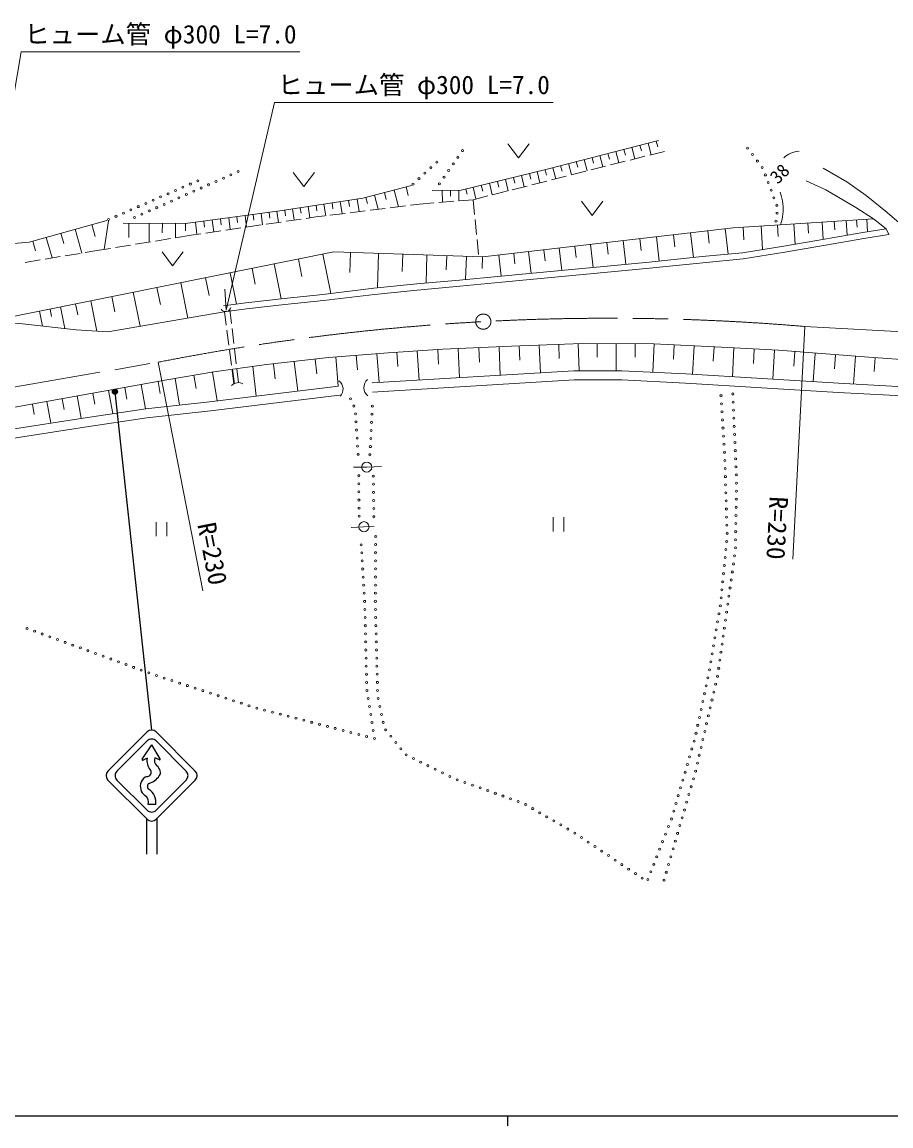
# Model space of a CAD drawing. Units: millimetres, scale not verified. Extents: x 40000 to 680000, y 20000 to 380000.
# Drawn here: x 220096 to 305842, y 204000 to 312946 of the extents above; entities that cross this region are included whole.
import ezdxf
from ezdxf.enums import TextEntityAlignment as Align

# ---------------------------------------------------------------- set-up
doc = ezdxf.new("R2010")
doc.units = ezdxf.units.MM
doc.header["$LTSCALE"] = 1000
doc.header["$PDMODE"] = 32
doc.header["$PDSIZE"] = 500
doc.linetypes.add('CHAIN', pattern=[18.5, 12, -1.5, 3.5, -1.5])
for name, color, linetype, lineweight in [('M-BMK', 2, 'CHAIN', 13), ('M-STR-HTXT', 7, 'Continuous', 13), ('M-STR-STRC', 7, 'Continuous', 25), ('M-TTL-BAND', 7, 'Continuous', 25), ('M-WORK', 1, 'Continuous', 13)]:
    doc.layers.add(name, color=color, linetype=linetype, lineweight=lineweight)
doc.styles.add('ＭＳ ゴシック', font='')
doc.styles.get('ＭＳ ゴシック').set_extended_font_data('MS Gothic')

msp = doc.modelspace()

# ---------------------------------------------------------------- linework, layer by layer
at = {"layer": 'M-BMK'}
for p, q in [((297337, 282903), (469934, 273256)), ((197722, 273194), (233534, 279376))]:
    msp.add_line(p, q, dxfattribs=at)
msp.add_circle((265612, 283383), 750, dxfattribs=at)
msp.add_arc((278009, 53717), 230000, 85.1794, 101.14951, dxfattribs=at)
at = {"layer": 'M-STR-HTXT'}
for p, q in [((240236, 284502), (240104, 286586)), ((297337, 282903), (296155, 259934)), ((233534, 279376), (237939, 256802))]:
    msp.add_line(p, q, dxfattribs=at)
for points in [[(214841, 279628), (220000, 310000), (247500, 310000)], [(240236, 284502), (245000, 305000), (272500, 305000)]]:
    msp.add_lwpolyline(points, dxfattribs=at)
at = {"layer": 'M-STR-STRC'}
for p, q in [((229266, 276463), (232879, 243074)), ((232433, 242889), (228569, 239025)), ((229460, 239025), (232433, 241998)), ((233324, 242889), (237189, 239025)), ((233324, 241998), (236298, 239025)), ((231958, 240192), (232886, 241614)), ((233732, 240223), (232886, 241614)), ((232429, 240284), (232034, 240104)), ((233658, 240136), (233193, 240318)), ((228569, 238134), (232433, 234269)), ((229460, 238134), (232433, 235160)), ((237189, 238134), (233324, 234269)), ((233324, 235160), (236298, 238134)), ((233284, 235709), (232546, 235709)), ((232379, 234314), (232379, 230814)), ((233379, 234314), (233379, 230814))]:
    msp.add_line(p, q, dxfattribs=at)
for radius in [250, 200, 150, 100, 50, 20]:
    msp.add_circle((229266, 276463), radius, dxfattribs=at)
for centre, radius, start, end in [((232879, 242444), 630, 45, 135), ((232879, 241553), 630, 44.99985, 135), ((232009, 240159), 60.4, 146.88866, 294.44395), ((233855, 240076), 1441, 171.70895, 219.51978), ((233855, 240076), 705, 159.86227, 230.3558), ((233680, 240192), 60.4, 248.55061, 31.3287), ((229014, 238579), 630, 135, 225), ((229905, 238579), 630, 135, 225.00005), ((232433, 238902), 403, 290.4194, 39.51978), ((232732, 238720), 1056, 18.08807, 50.3558), ((233257, 238892), 503, 319.43221, 18.08807), ((235853, 238579), 630, 315.00011, 44.99984), ((236744, 238579), 630, 315, 45), ((232915, 237521), 1154, 158.3706, 231.84721), ((232678, 237615), 899, 105.15216, 158.3706), ((232053, 239922), 1491, 285.15216, 290.4194), ((232915, 237521), 456, 158.3706, 209.19451), ((232678, 237615), 201, 105.15216, 158.3706), ((232130, 239533), 1793, 286.02048, 327.29379), ((231776, 235934), 802, 343.68669, 57.95038), ((232692, 237397), 201, 209.19451, 237.95036), ((231776, 235934), 1524, 351.50616, 57.95038), ((232879, 235606), 630, 225.00005, 315.00011), ((232879, 234715), 630, 225, 315)]:
    msp.add_arc(centre, radius, start, end, dxfattribs=at)
msp.add_point((229266, 276463), dxfattribs=at)
at = {"layer": 'M-TTL-BAND'}
for p, q in [((40000, 205000), (579000, 205000)), ((268000, 205000), (268000, 204000))]:
    msp.add_line(p, q, dxfattribs=at)
at = {"layer": 'M-WORK'}
for p, q in [((268029, 300935), (269079, 299535)), ((269079, 299535), (270129, 300935)), ((271906, 298427), (282896, 301264)), ((281077, 300795), (281224, 300225)), ((281875, 301001), (282172, 299852)), ((282679, 301208), (282828, 300634)), ((277123, 299774), (277413, 298651)), ((277909, 299977), (278054, 299415)), ((278695, 300180), (278987, 299048)), ((279487, 300384), (279633, 299818)), ((280109, 299331), (281564, 299698)), ((280279, 300589), (280573, 299448)), ((282049, 299821), (283500, 300187)), ((272480, 298575), (272764, 297478)), ((273248, 298773), (273390, 298225)), ((274016, 298972), (274302, 297866)), ((274790, 299171), (274933, 298619)), ((275564, 299371), (275851, 298257)), ((276231, 298353), (277685, 298720)), ((276344, 299573), (276487, 299016)), ((278170, 298842), (279625, 299209)), ((299171, 298543), (301489, 297185)), ((246855, 298102), (247905, 296702)), ((247905, 296702), (248955, 298102)), ((263435, 296349), (271906, 298427)), ((268591, 297614), (268729, 297052)), ((269378, 297807), (269651, 296693)), ((270158, 297998), (270294, 297441)), ((270937, 298189), (271208, 297086)), ((271710, 298379), (271845, 297827)), ((272352, 297374), (273807, 297741)), ((274292, 297864), (275746, 298231)), ((253737, 295570), (258527, 296813)), ((256829, 296372), (257258, 294717)), ((257987, 296673), (258202, 295846)), ((260557, 296309), (263435, 296349)), ((262370, 296334), (262378, 295754)), ((263183, 296345), (263197, 295299)), ((263901, 296463), (264026, 295955)), ((264612, 296638), (264893, 295492)), ((265414, 296834), (265554, 296262)), ((266216, 297031), (266494, 295896)), ((267010, 297226), (267149, 296659)), ((267804, 297421), (268080, 296296)), ((268474, 296396), (269928, 296763)), ((270413, 296885), (271868, 297252)), ((297463, 297292), (299407, 296386)), ((299407, 296386), (302365, 294654)), ((301489, 297185), (303407, 295826)), ((245525, 294311), (253737, 295570)), ((252322, 295353), (252414, 294756)), ((253158, 295481), (253348, 294237)), ((254022, 295644), (254180, 295035)), ((254875, 295865), (255237, 294469)), ((255852, 296119), (256033, 295421)), ((261217, 295132), (262712, 295258)), ((261557, 296323), (261573, 295162)), ((263210, 295301), (264598, 295418)), ((264598, 295418), (266050, 295784)), ((264598, 295418), (264747, 293961)), ((266535, 295907), (267989, 296274)), ((275312, 295270), (276362, 293870)), ((276362, 293870), (277412, 295270)), ((303407, 295826), (305485, 294148)), ((236234, 293052), (245525, 294311)), ((244466, 294167), (244542, 293609)), ((245247, 294273), (245396, 293174)), ((246015, 294386), (246099, 293838)), ((246783, 294504), (246952, 293402)), ((247554, 294622), (247639, 294071)), ((248326, 294740), (248496, 293628)), ((249104, 294860), (249190, 294303)), ((249883, 294979), (250059, 293833)), ((250685, 295102), (250773, 294529)), ((251487, 295225), (251670, 294031)), ((252468, 294129), (253957, 294312)), ((254453, 294373), (255942, 294556)), ((256438, 294617), (257927, 294800)), ((258424, 294861), (259330, 294972)), ((259330, 294972), (260719, 295090)), ((302365, 294654), (304123, 293535)), ((220799, 291224), (228447, 293377)), ((228641, 293345), (228181, 290507)), ((230080, 293112), (236234, 293052)), ((230635, 293107), (230621, 291669)), ((232647, 293087), (232629, 291234)), ((233944, 293074), (233935, 292148)), ((237196, 293182), (237357, 291998)), ((238026, 293295), (238106, 292702)), ((238855, 293407), (239013, 292240)), ((239672, 293518), (239751, 292934)), ((240489, 293629), (240645, 292479)), ((241294, 293738), (241372, 293163)), ((242099, 293847), (242253, 292714)), ((242892, 293954), (242969, 293388)), ((243685, 294062), (243836, 292946)), ((244173, 292995), (245657, 293212)), ((246152, 293285), (247636, 293502)), ((248131, 293574), (249080, 293713)), ((249080, 293713), (249987, 293825)), ((250483, 293885), (251972, 294068)), ((264797, 293464), (264949, 291971)), ((290257, 292648), (304123, 293535)), ((297654, 293121), (297719, 292119)), ((299057, 293211), (299166, 291510)), ((300248, 293287), (300302, 292437)), ((301438, 293363), (301530, 291919)), ((302449, 293428), (302495, 292706)), ((303460, 293493), (303539, 292257)), ((304123, 293535), (305373, 292534)), ((305485, 294148), (306870, 292949)), ((223914, 292101), (224201, 291082)), ((225340, 292502), (226003, 290148)), ((226988, 292966), (227319, 291789)), ((235241, 293062), (235228, 291659)), ((236223, 293052), (236216, 292351)), ((236792, 291915), (237742, 292054)), ((238236, 292126), (239720, 292343)), ((240215, 292416), (241699, 292633)), ((242194, 292705), (243678, 292923)), ((265581, 289770), (290257, 292648)), ((286058, 292158), (286344, 289706)), ((287775, 292358), (287918, 291132)), ((289491, 292558), (289784, 290046)), ((291254, 292711), (291335, 291450)), ((293021, 292824), (293169, 290517)), ((294636, 292928), (294710, 291774)), ((296252, 293031), (296380, 291027)), ((299278, 291530), (303085, 292188)), ((303085, 292188), (305373, 292534)), ((305650, 291969), (305373, 292534)), ((213337, 290595), (220799, 291224)), ((221141, 291320), (221412, 290358)), ((222488, 291699), (223062, 289662)), ((229313, 290692), (230793, 290934)), ((231287, 291015), (232767, 291257)), ((233260, 291337), (234741, 291579)), ((235234, 291660), (236792, 291915)), ((265000, 291474), (265148, 290017)), ((276205, 291009), (276472, 288719)), ((277808, 291196), (277942, 290051)), ((279411, 291383), (279685, 289037)), ((281053, 291574), (281190, 290401)), ((282696, 291766), (282976, 289364)), ((284377, 291962), (284517, 290761)), ((295286, 290838), (299278, 291530)), ((295384, 290246), (299380, 290939)), ((299380, 290939), (303181, 291596)), ((303181, 291596), (305650, 291969)), ((216928, 283433), (250862, 290257)), ((224353, 289876), (225833, 290120)), ((226326, 290202), (227261, 290356)), ((227261, 290356), (228819, 290611)), ((233907, 290280), (234957, 288880)), ((234957, 288880), (236007, 290280)), ((249773, 290038), (250553, 286159)), ((250862, 290257), (265581, 289770)), ((252519, 290202), (252454, 288225)), ((255287, 290110), (255175, 286704)), ((257672, 290032), (257615, 288328)), ((260056, 289953), (259964, 287177)), ((261999, 289889), (261953, 288501)), ((263941, 289824), (263866, 287527)), ((267148, 289953), (267392, 287861)), ((268613, 290124), (268734, 289078)), ((270077, 290295), (270328, 288139)), ((271586, 290470), (271711, 289393)), ((273095, 290646), (273354, 288425)), ((274650, 290828), (274779, 289717)), ((287226, 289795), (291187, 290184)), ((291187, 290184), (295286, 290838)), ((291264, 289589), (295384, 290246)), ((220406, 289223), (221886, 289468)), ((222380, 289549), (223860, 289794)), ((244967, 289071), (245657, 285638)), ((247370, 289554), (247715, 287838)), ((265550, 289771), (265512, 288623)), ((272257, 288321), (276785, 288747)), ((276785, 288747), (281969, 289262)), ((281969, 289262), (287226, 289795)), ((282028, 288665), (287286, 289198)), ((287286, 289198), (291264, 289589)), ((238200, 287711), (238550, 285967)), ((240641, 288201), (241262, 285112)), ((242804, 288636), (243115, 287092)), ((263254, 287469), (267373, 287860)), ((267373, 287860), (272257, 288321)), ((267429, 287262), (272313, 287724)), ((272313, 287724), (276842, 288150)), ((276842, 288150), (282028, 288665)), ((233408, 286747), (233746, 285069)), ((235758, 287220), (236460, 283732)), ((249762, 286065), (254825, 286669)), ((254825, 286669), (259043, 287096)), ((259043, 287096), (263254, 287469)), ((259100, 286498), (263309, 286871)), ((263309, 286871), (267429, 287262)), ((228964, 285854), (229265, 284358)), ((231059, 286275), (231734, 282918)), ((242172, 285229), (245962, 285674)), ((245962, 285674), (249762, 286065)), ((246028, 285078), (249829, 285468)), ((249829, 285468), (254890, 286072)), ((254890, 286072), (259100, 286498)), ((221830, 284419), (222125, 282948)), ((222860, 284626), (223008, 283890)), ((223890, 284833), (224318, 282704)), ((225380, 285133), (225594, 284068)), ((226870, 285433), (227472, 282441)), ((239966, 284945), (242172, 285229)), ((240043, 284349), (242245, 284634)), ((240249, 283047), (240074, 284380)), ((240586, 284563), (240754, 283194)), ((242245, 284634), (246028, 285078)), ((216928, 283433), (220151, 283167)), ((228543, 282368), (240043, 284349)), ((220151, 283167), (225426, 282581)), ((225426, 282581), (228543, 282368)), ((240509, 281064), (240314, 282551)), ((240814, 282698), (240997, 281209)), ((268394, 280954), (275374, 281221)), ((273062, 281130), (273115, 279756)), ((274985, 281205), (275090, 278532)), ((275374, 281221), (282434, 281194)), ((276858, 281215), (276852, 279877)), ((278730, 281208), (278720, 278532)), ((280603, 281201), (280598, 279863)), ((282476, 281192), (282330, 278379)), ((282434, 281194), (289121, 280848)), ((284445, 281090), (284372, 279683)), ((240770, 279081), (240574, 280568)), ((241057, 280712), (241240, 279224)), ((250332, 279835), (256219, 280315)), ((253072, 280058), (253190, 278613)), ((255096, 280223), (255328, 277374)), ((256219, 280315), (261628, 280661)), ((257092, 280371), (257183, 278944)), ((259088, 280499), (259274, 277606)), ((261114, 280628), (261206, 279182)), ((261628, 280661), (268394, 280954)), ((263140, 280727), (263265, 277839)), ((265161, 280814), (265224, 279371)), ((267183, 280901), (267293, 278075)), ((269160, 280978), (269215, 279565)), ((271138, 281055), (271245, 278307)), ((286414, 280988), (286268, 278173)), ((288384, 280886), (288311, 279478)), ((289121, 280848), (294742, 280555)), ((290355, 280783), (290206, 277933)), ((292350, 280679), (292276, 279254)), ((294346, 280575), (294195, 277689)), ((294742, 280555), (303667, 279889)), ((296364, 280434), (296256, 278993)), ((298381, 280283), (298170, 277447)), ((300367, 280135), (300261, 278717)), ((239036, 278423), (244231, 279143)), ((242868, 278953), (243213, 276027)), ((244231, 279143), (250332, 279835)), ((244916, 279195), (245089, 277732)), ((246964, 279437), (247309, 276522)), ((249005, 279678), (249177, 278221)), ((251048, 279894), (251284, 277002)), ((302352, 279987), (302145, 277215)), ((303667, 279889), (316774, 278916)), ((304292, 279842), (304190, 278456)), ((234374, 277637), (239036, 278423)), ((237040, 278087), (237261, 276773)), ((238880, 278397), (239358, 275561)), ((241010, 277253), (240835, 278585)), ((240873, 278678), (241070, 277253)), ((241300, 278727), (241468, 277358)), ((254631, 277333), (274545, 278532)), ((274545, 278532), (279301, 278532)), ((279301, 278532), (285615, 278213)), ((285615, 278213), (300680, 277294)), ((200567, 271537), (234374, 277637)), ((230234, 276890), (230441, 275742)), ((231842, 277180), (232275, 274783)), ((233520, 277483), (233737, 276284)), ((235200, 277777), (235643, 275149)), ((238582, 275467), (251330, 277008)), ((254686, 276435), (274573, 277632)), ((274573, 277632), (279278, 277632)), ((279278, 277632), (285565, 277314)), ((285565, 277314), (300628, 276395)), ((300680, 277294), (318503, 276334)), ((224046, 275774), (224238, 274708)), ((225538, 276043), (225936, 273837)), ((227082, 276321), (227281, 275219)), ((228626, 276600), (229040, 274303)), ((238685, 274573), (251438, 276114)), ((300628, 276395), (318457, 275436)), ((221111, 275244), (221297, 274214)), ((222554, 275504), (222938, 273373)), ((226114, 273869), (232308, 274788)), ((232308, 274788), (238582, 275467)), ((232423, 273895), (238685, 274573)), ((218921, 272750), (226114, 273869)), ((226249, 272979), (232423, 273895)), ((219072, 271862), (226249, 272979)), ((252799, 269001), (254104, 269027)), ((254104, 269027), (255570, 269081)), ((272518, 264083), (272518, 262683)), ((273568, 262683), (273568, 264083)), ((233325, 263601), (233325, 262201)), ((234375, 262201), (234375, 263601)), ((252586, 263060), (253838, 263140)), ((253838, 263140), (254832, 263163))]:
    msp.add_line(p, q, dxfattribs=at)
for centre, radius in [((263111, 299601), 100), ((263569, 300257), 100), ((291696, 300506), 100), ((292179, 299868), 100), ((260440, 298574), 100), ((261029, 299116), 100), ((262653, 298945), 100), ((292661, 299230), 100), ((293144, 298592), 100), ((239966, 297542), 100), ((240698, 297866), 100), ((241429, 298189), 100), ((259263, 297490), 100), ((259852, 298032), 100), ((261737, 297633), 100), ((262195, 298289), 100), ((293447, 297855), 100), ((235234, 296324), 100), ((235968, 296643), 100), ((236702, 296961), 100), ((237040, 296247), 100), ((237436, 297280), 100), ((237771, 296571), 100), ((238503, 296895), 100), ((239234, 297218), 100), ((258675, 296949), 100), ((261279, 296977), 100), ((293730, 297107), 100), ((294012, 296358), 100), ((233033, 295368), 100), ((233767, 295687), 100), ((234501, 296005), 100), ((234845, 295276), 100), ((235577, 295600), 100), ((236308, 295923), 100), ((294295, 295610), 100), ((230098, 294094), 100), ((230832, 294412), 100), ((231565, 294731), 100), ((232299, 295050), 100), ((232650, 294305), 100), ((233382, 294628), 100), ((234113, 294952), 100), ((294577, 294861), 100), ((294603, 294083), 100), ((228630, 293456), 100), ((229364, 293775), 100), ((231187, 293657), 100), ((231919, 293981), 100), ((294499, 293290), 100), ((252500, 275767), 100), ((289072, 276072), 100), ((290250, 276242), 100), ((252844, 275052), 100), ((254667, 275040), 100), ((289121, 275274), 100), ((289170, 274475), 100), ((290283, 275443), 100), ((290317, 274643), 100), ((252993, 274278), 100), ((253048, 273480), 100), ((254586, 273442), 100), ((254627, 274241), 100), ((289219, 273677), 100), ((290350, 273844), 100), ((253102, 272682), 100), ((254546, 272643), 100), ((289269, 272878), 100), ((290383, 273045), 100), ((253156, 271884), 100), ((254505, 271844), 100), ((289318, 272080), 100), ((289367, 271281), 100), ((290417, 272245), 100), ((290450, 271446), 100), ((253210, 271086), 100), ((253264, 270287), 100), ((254415, 270247), 100), ((254465, 271045), 100), ((289416, 270483), 100), ((290483, 270647), 100), ((254104, 269027), 500), ((289453, 269684), 100), ((290517, 269848), 100), ((290550, 269048), 100), ((253324, 268174), 100), ((254759, 268130), 100), ((289478, 268884), 100), ((289502, 268084), 100), ((290583, 268249), 100), ((253331, 267374), 100), ((254771, 267330), 100), ((289526, 267285), 100), ((290609, 267449), 100), ((253337, 266574), 100), ((253343, 265774), 100), ((254782, 266530), 100), ((254794, 265730), 100), ((289551, 266485), 100), ((290581, 265850), 100), ((290595, 266650), 100), ((253350, 264974), 100), ((254806, 264930), 100), ((289575, 265686), 100), ((289600, 264886), 100), ((290566, 265050), 100), ((253356, 264174), 100), ((254817, 264130), 100), ((289624, 264086), 100), ((290552, 264250), 100), ((253838, 263140), 500), ((289648, 263287), 100), ((289673, 262487), 100), ((290524, 262650), 100), ((290538, 263450), 100), ((254990, 261375), 100), ((254995, 262175), 100), ((289634, 261690), 100), ((290510, 261850), 100), ((253568, 261362), 100), ((253616, 260563), 100), ((254986, 260575), 100), ((289555, 260893), 100), ((290496, 261050), 100), ((253664, 259764), 100), ((254981, 259775), 100), ((289398, 259301), 100), ((289477, 260097), 100), ((290301, 259464), 100), ((290413, 260256), 100), ((253712, 258966), 100), ((253760, 258167), 100), ((254972, 258176), 100), ((254976, 258976), 100), ((289319, 258505), 100), ((290189, 258672), 100), ((253808, 257369), 100), ((254967, 257376), 100), ((289241, 257709), 100), ((289965, 257088), 100), ((290077, 257880), 100), ((253855, 256570), 100), ((254963, 256576), 100), ((289083, 256117), 100), ((289162, 256913), 100), ((289853, 256295), 100), ((253903, 255772), 100), ((253930, 254972), 100), ((254958, 255776), 100), ((254968, 254976), 100), ((289005, 255321), 100), ((289741, 255503), 100), ((253949, 254172), 100), ((254989, 254176), 100), ((288871, 254532), 100), ((289517, 253919), 100), ((289629, 254711), 100), ((220584, 253097), 100), ((221336, 252823), 100), ((253968, 253373), 100), ((255010, 253376), 100), ((288602, 252955), 100), ((288737, 253743), 100), ((289405, 253127), 100), ((222087, 252549), 100), ((222839, 252275), 100), ((223590, 252000), 100), ((224342, 251726), 100), ((253987, 252573), 100), ((254006, 251773), 100), ((255032, 252577), 100), ((255053, 251777), 100), ((288468, 252166), 100), ((289293, 252335), 100), ((225093, 251452), 100), ((225845, 251177), 100), ((226596, 250903), 100), ((227348, 250629), 100), ((254025, 250973), 100), ((255074, 250977), 100), ((288199, 250589), 100), ((288333, 251377), 100), ((289069, 250751), 100), ((289181, 251543), 100), ((228100, 250355), 100), ((228851, 250080), 100), ((229603, 249806), 100), ((230354, 249532), 100), ((254044, 250174), 100), ((255096, 250177), 100), ((288064, 249800), 100), ((288957, 249959), 100), ((231106, 249257), 100), ((231857, 248983), 100), ((232609, 248709), 100), ((233365, 248449), 100), ((254062, 249374), 100), ((254081, 248574), 100), ((255117, 249378), 100), ((255138, 248578), 100), ((287930, 249012), 100), ((288720, 248377), 100), ((288845, 249166), 100), ((234126, 248201), 100), ((234886, 247952), 100), ((235646, 247704), 100), ((236407, 247455), 100), ((254100, 247774), 100), ((255160, 247778), 100), ((287615, 247443), 100), ((287783, 248225), 100), ((288541, 247597), 100), ((237167, 247207), 100), ((237928, 246959), 100), ((238688, 246710), 100), ((239449, 246462), 100), ((240209, 246213), 100), ((254132, 246976), 100), ((254256, 246185), 100), ((255181, 246979), 100), ((255246, 246184), 100), ((287446, 246661), 100), ((288362, 246817), 100), ((240970, 245965), 100), ((241730, 245716), 100), ((242490, 245468), 100), ((243256, 245237), 100), ((244031, 245037), 100), ((254380, 245395), 100), ((255405, 245400), 100), ((287110, 245097), 100), ((287278, 245879), 100), ((288004, 245258), 100), ((288183, 246038), 100), ((244805, 244837), 100), ((245580, 244637), 100), ((246354, 244437), 100), ((247129, 244237), 100), ((247904, 244037), 100), ((254504, 244605), 100), ((255563, 244616), 100), ((286941, 244315), 100), ((287824, 244478), 100), ((248678, 243837), 100), ((249453, 243636), 100), ((250227, 243436), 100), ((251002, 243236), 100), ((251776, 243036), 100), ((254628, 243814), 100), ((254752, 243024), 100), ((255722, 243832), 100), ((255980, 243094), 100), ((286773, 243533), 100), ((287466, 242919), 100), ((287645, 243699), 100), ((252551, 242836), 100), ((253325, 242636), 100), ((254100, 242436), 100), ((254875, 242235), 100), ((256481, 242470), 100), ((256982, 241846), 100), ((286420, 241973), 100), ((286605, 242751), 100), ((287287, 242139), 100), ((257483, 241222), 100), ((286197, 241205), 100), ((287108, 241360), 100), ((257997, 240615), 100), ((258714, 240262), 100), ((259432, 239909), 100), ((285749, 239668), 100), ((285973, 240436), 100), ((286749, 239800), 100), ((286928, 240580), 100), ((260150, 239556), 100), ((260868, 239203), 100), ((261586, 238850), 100), ((262304, 238497), 100), ((285525, 238900), 100), ((286570, 239020), 100), ((263031, 238167), 100), ((263785, 237899), 100), ((264539, 237631), 100), ((285301, 238132), 100), ((286132, 237482), 100), ((286355, 238250), 100), ((265293, 237364), 100), ((266047, 237096), 100), ((266801, 236829), 100), ((267555, 236561), 100), ((284853, 236596), 100), ((285077, 237364), 100), ((285908, 236714), 100), ((268309, 236293), 100), ((269063, 236026), 100), ((269797, 235716), 100), ((270489, 235314), 100), ((284630, 235828), 100), ((285685, 235946), 100), ((271180, 234912), 100), ((271872, 234510), 100), ((284182, 234292), 100), ((284406, 235060), 100), ((285238, 234409), 100), ((285461, 235178), 100), ((272564, 234108), 100), ((273255, 233706), 100), ((273947, 233303), 100), ((283894, 233546), 100), ((285014, 233641), 100), ((274638, 232901), 100), ((275307, 232462), 100), ((275971, 232016), 100), ((283310, 232056), 100), ((283602, 232801), 100), ((284567, 232105), 100), ((284791, 232873), 100), ((276636, 231571), 100), ((277300, 231125), 100), ((283018, 231312), 100), ((284343, 231337), 100), ((277965, 230680), 100), ((278629, 230234), 100), ((279294, 229789), 100), ((282434, 229822), 100), ((282726, 230567), 100), ((283896, 229801), 100), ((284120, 230569), 100), ((279958, 229343), 100), ((280623, 228898), 100), ((282142, 229077), 100), ((283673, 229032), 100), ((281287, 228452), 100), ((281850, 228332), 100), ((283449, 228264), 100)]:
    msp.add_circle(centre, radius, dxfattribs=at)
for centre, radius, start, end in [((240184, 284880), 512, 212.49426, 349.00767), ((241435, 276451), 908, 59.61318, 136.64703), ((250771, 276728), 1005, 315.79264, 53.62306), ((254933, 276869), 1097, 133.16427, 228.71411)]:
    msp.add_arc(centre, radius, start, end, dxfattribs=at)
for points, knots in [([(295258, 299556), (295553, 299788), (295670, 299882), (295977, 300009), (296273, 300131), (296416, 300150), (296776, 300195)], [0, 0, 0, 0, 1, 1, 1, 2, 2, 2, 2]), ([(294940, 292947), (295082, 293412), (295133, 293573), (295178, 293988), (295220, 294381), (295216, 294607), (295178, 295000), (295133, 295468), (295070, 295648), (294911, 296172)], [0, 0, 0, 0, 1, 1, 1, 2, 2, 2, 3, 3, 3, 3])]:
    msp.add_open_spline(points, degree=3, knots=knots, dxfattribs=at)

# ---------------------------------------------------------------- texts
at = {"layer": 'M-STR-HTXT', "style": 'ＭＳ ゴシック'}
for p in [(233750, 311750), (258750, 306750)]:
    msp.add_text('ヒューム管 φ300 L=7.0', height=1833, dxfattribs=at).set_placement(p, align=Align.MIDDLE_CENTER)
for rotation, p in [(267.054, (294632, 263013)), (281.041, (238880, 260483))]:
    msp.add_text('R=230', height=1833, rotation=rotation, dxfattribs=at).set_placement(p, align=Align.MIDDLE_CENTER)
at = {"layer": 'M-WORK', "style": 'ＭＳ ゴシック'}
msp.add_text('38', height=1320, rotation=45, dxfattribs=at).set_placement((294854, 297987), align=Align.MIDDLE_CENTER)

doc.saveas('drawing.dxf')
